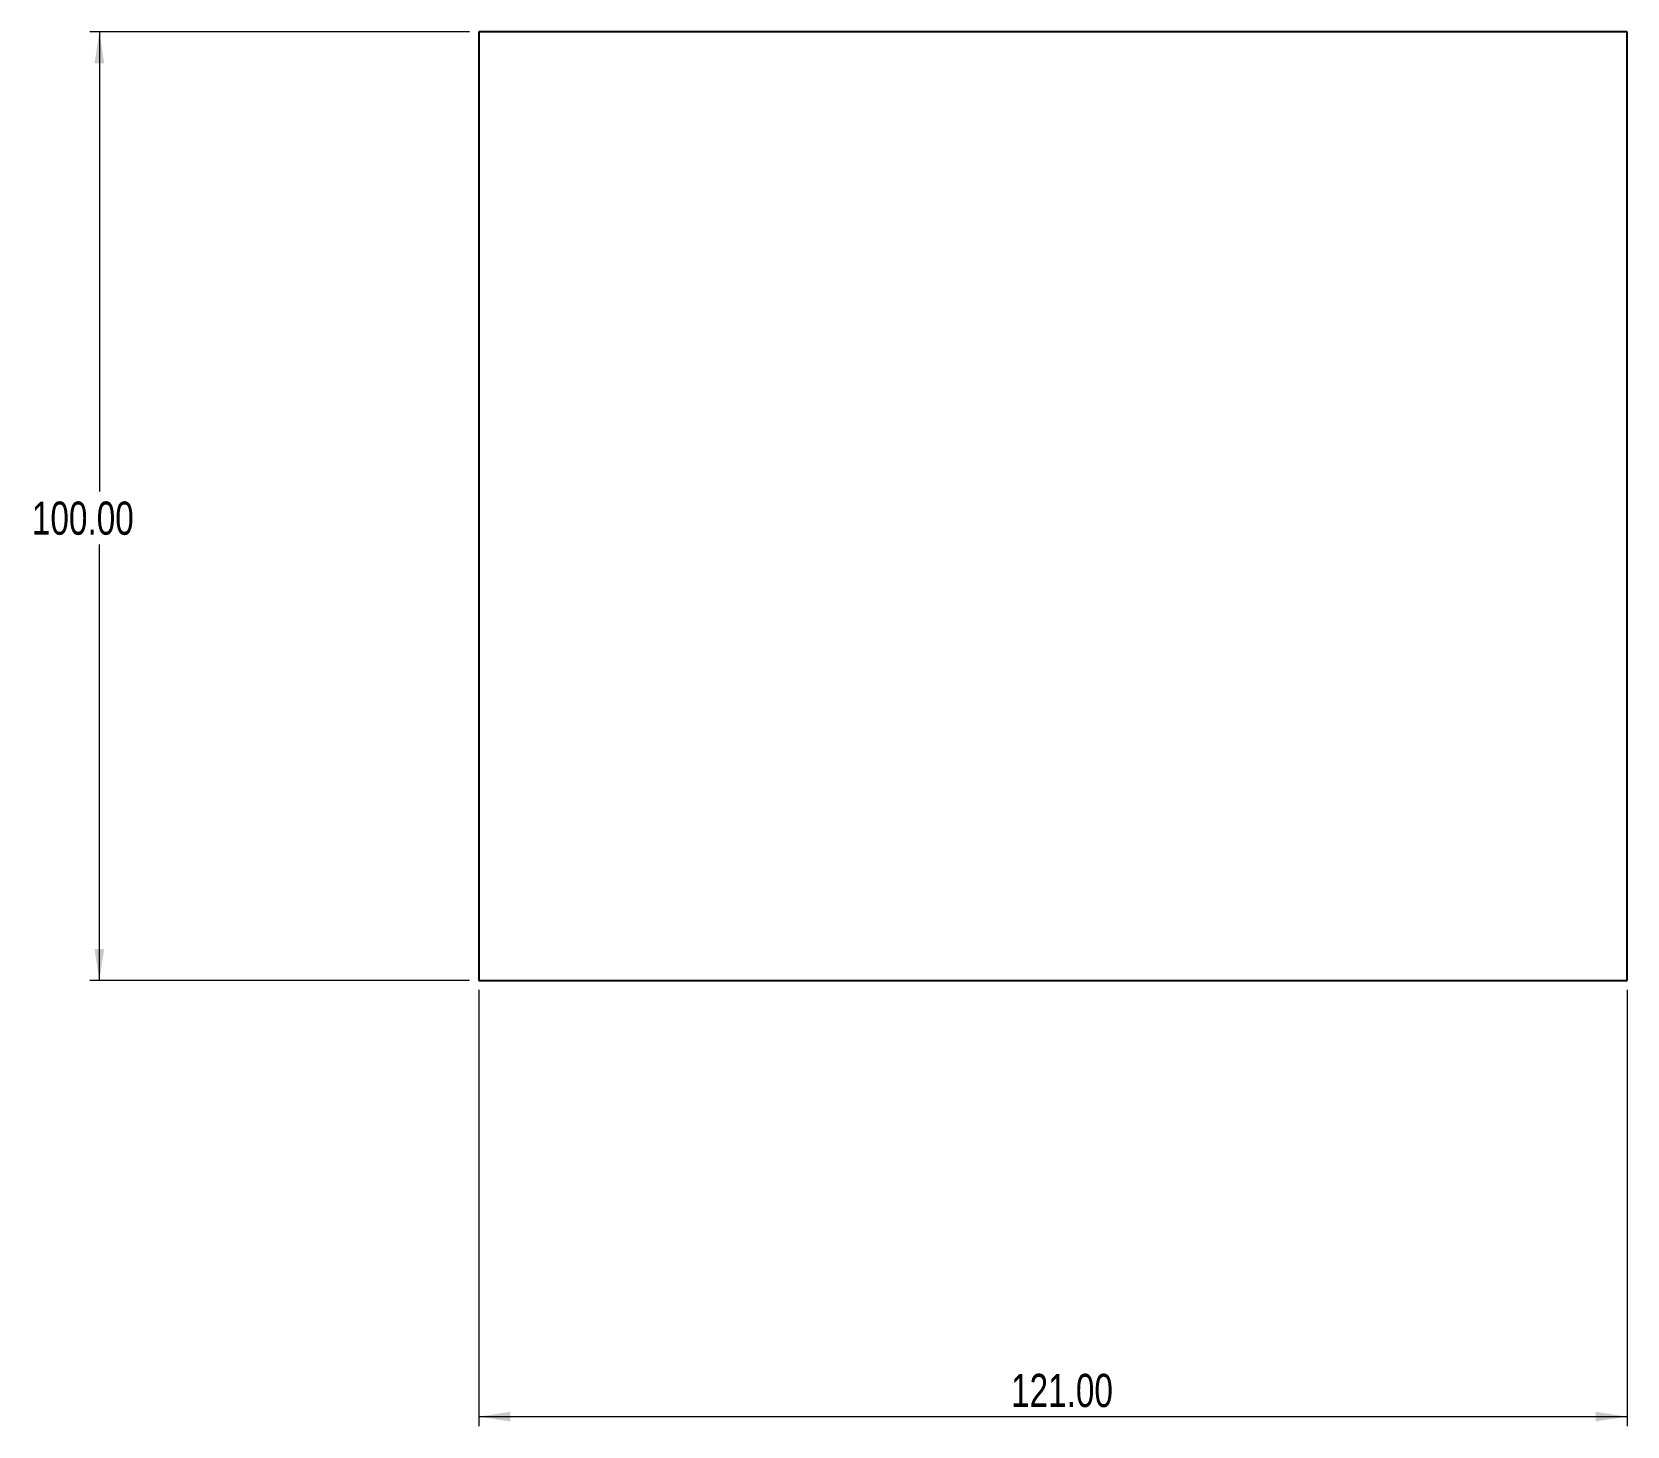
# Model space of a CAD drawing. Header units: millimetres. Extents: x 159 to 327, y 131 to 278.
import ezdxf

# ---------------------------------------------------------------- set-up
doc = ezdxf.new("R2010")
doc.units = ezdxf.units.MM
doc.styles.add('SLDTEXTSTYLE0', font='TXT', dxfattribs={"width": 0.75})
doc.dimstyles.new('SLDDIMSTYLE0', dxfattribs={"dimtxt": 3.5, "dimasz": 3.302, "dimexe": 0, "dimexo": 0.0625, "dimgap": 0.875, "dimtad": 1, "dimrnd": 1e-09, "dimzin": 4, "dimdsep": 46, "dimtxsty": 'SLDTEXTSTYLE0', "dimsah": 1, "dimcen": 0.09, "dimadec": 0, "dimazin": 1, "dimtfac": 1, "dimtofl": 0, "dimtmove": 0, "dimatfit": 3, "dimfxl": 1, "dimfrac": 2, "dimtolj": 1, "dimtzin": 12, "dimarcsym": 0})
doc.dimstyles.new('SLDDIMSTYLE1', dxfattribs={"dimtxt": 3.5, "dimasz": 3.302, "dimexe": 0, "dimexo": 0.0625, "dimgap": 0.875, "dimtad": 0, "dimtih": 1, "dimtoh": 1, "dimrnd": 1e-09, "dimzin": 4, "dimdsep": 46, "dimtxsty": 'SLDTEXTSTYLE0', "dimsah": 1, "dimcen": 0.09, "dimadec": 0, "dimazin": 1, "dimtfac": 1, "dimtofl": 0, "dimtmove": 0, "dimatfit": 3, "dimfxl": 1, "dimfrac": 2, "dimtolj": 1, "dimtzin": 12, "dimarcsym": 0})

# ---------------------------------------------------------------- blocks, each defined once
blk = doc.blocks.new('_D')
at = {"color": 7, "linetype": 'Continuous', "lineweight": 0}
for p, q in [((206.47, 177.12), (206.47, 131.12)), ((327.47, 177.12), (327.47, 131.12)), ((206.47, 132.12), (327.47, 132.12))]:
    blk.add_line(p, q, dxfattribs=at)
at = {"color": 7, "linetype": 'Continuous', "lineweight": 18}
for points in [[(206.47, 132.12), (209.77, 131.61), (209.77, 132.63)], [(327.47, 132.12), (324.17, 132.63), (324.17, 131.61)]]:
    blk.add_solid(points, dxfattribs=at)
at = {"color": 7, "linetype": 'Continuous', "lineweight": 18, "insert": (262.55, 136.63), "char_height": 3.5, "attachment_point": 1, "style": 'SLDTEXTSTYLE0'}
blk.add_mtext('121.00', dxfattribs=at)
blk = doc.blocks.new('_D_1')
at = {"color": 7, "linetype": 'Continuous', "lineweight": 0}
for p, q in [((205.47, 278.12), (165.47, 278.12)), ((166.47, 278.12), (166.47, 229.65)), ((166.47, 178.12), (166.47, 224.09)), ((205.47, 178.12), (165.47, 178.12))]:
    blk.add_line(p, q, dxfattribs=at)
at = {"color": 7, "linetype": 'Continuous', "lineweight": 18}
for points in [[(166.47, 278.12), (165.96, 274.82), (166.98, 274.82)], [(166.47, 178.12), (166.98, 181.42), (165.96, 181.42)]]:
    blk.add_solid(points, dxfattribs=at)
at = {"color": 7, "linetype": 'Continuous', "lineweight": 18, "insert": (159.36, 228.6), "char_height": 3.5, "attachment_point": 1, "style": 'SLDTEXTSTYLE0'}
blk.add_mtext('100.00', dxfattribs=at)

msp = doc.modelspace()

# ---------------------------------------------------------------- linework, layer by layer
at = {"color": 7, "linetype": 'Continuous', "lineweight": 25}
for p, q in [((206.473, 278.12), (206.473, 178.12)), ((327.473, 278.12), (206.473, 278.12)), ((327.473, 178.12), (327.473, 278.12)), ((206.473, 178.12), (327.473, 178.12))]:
    msp.add_line(p, q, dxfattribs=at)

# ---------------------------------------------------------------- dimensions: what is measured, and where the dimension line sits
at = {"color": 7, "linetype": 'Continuous', "lineweight": 18}
dim = msp.add_linear_dim(base=(166.473, 178.12), p1=(206.473, 278.12), p2=(206.473, 178.12), angle=90, dimstyle='SLDDIMSTYLE1', dxfattribs=at)
dim.commit()
dim.dimension.update_dxf_attribs({"geometry": '_D_1', "text_midpoint": (166.473, 226.868), "dimtype": 160})
dim = msp.add_linear_dim(base=(327.473, 132.12), p1=(206.473, 178.12), p2=(327.473, 178.12), dimstyle='SLDDIMSTYLE0', dxfattribs=at)
dim.commit()
dim.dimension.update_dxf_attribs({"geometry": '_D', "text_midpoint": (269.657, 132.12), "dimtype": 160})

doc.saveas('drawing.dxf')
